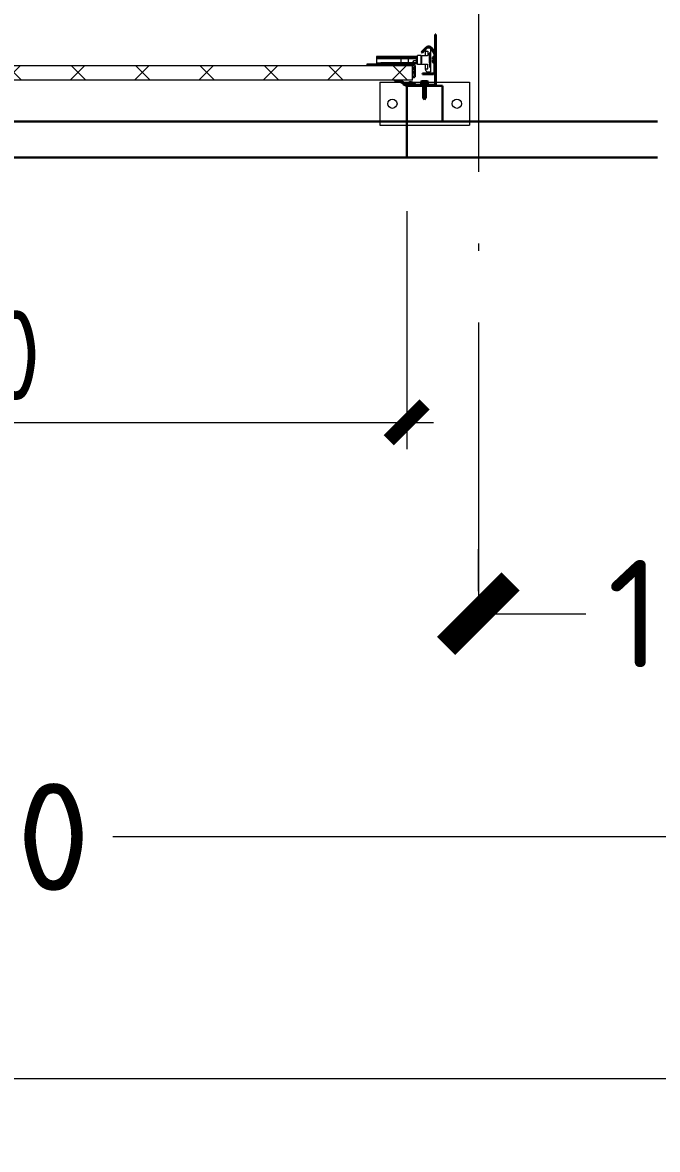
# Model space of a CAD drawing. Extents: x -965262 to 1142518, y -357520 to 71675.
# Drawn here: x -833224 to -831452, y -355425 to -352281 of the extents above; entities that cross this region are included whole.
import ezdxf

# ---------------------------------------------------------------- set-up
doc = ezdxf.new("R2010")
doc.units = 0
doc.header["$LTSCALE"] = 10
doc.linetypes.add('DOTE', pattern=[2.42, 2, -0.2, 0.02, -0.2])
doc.layers.get('0').update_dxf_attribs({"linetype": 'CONTINUOUS', "lineweight": 30})
doc.layers.get('Defpoints').update_dxf_attribs({"linetype": 'CONTINUOUS'})
doc.layers.add('DOTE', color=7, linetype='DOTE', lineweight=9)
doc.styles.get("Standard").update_dxf_attribs({"font": 'isocpeur.ttf', "height": 300})
doc.styles.add('ГОСТ 2м', font='isocpeur.ttf', dxfattribs={"width": 0.8, "height": 250})
doc.dimstyles.get("Standard").update_dxf_attribs({"dimscale": 100, "dimtxt": 300, "dimasz": 1.8, "dimexe": 1.8, "dimexo": 0.625, "dimgap": 0.9, "dimtad": 0, "dimdec": 0, "dimzin": 0, "dimdsep": 46, "dimtxsty": 'Standard', "dimblk": 'ARCHTICK', "dimcen": 0.9, "dimclrd": 256, "dimclre": 256, "dimclrt": 256, "dimadec": 0, "dimazin": 0, "dimtfac": 1, "dimtdec": 0, "dimtofl": 0, "dimtmove": 0, "dimatfit": 3, "dimfxl": 1, "dimtolj": 1, "dimtzin": 0, "dimlwd": 15, "dimlwe": 15, "dimarcsym": 0})
doc.dimstyles.new('ГОСТ 2м', dxfattribs={"dimtxt": 250, "dimasz": 100, "dimexe": 75, "dimexo": 150, "dimgap": 62.5, "dimtad": 1, "dimdec": 0, "dimtxsty": 'ГОСТ 2м', "dimblk": 'ARCHTICK', "dimcen": 150, "dimdle": 75, "dimclrd": 256, "dimclre": 256, "dimclrt": 256, "dimadec": 0, "dimazin": 0, "dimtfac": 1, "dimtdec": 0, "dimtmove": 0, "dimatfit": 3, "dimldrblk": 'OBLIQUE', "dimfxl": 1, "dimlwd": 15, "dimlwe": 15, "dimarcsym": 0})

# ---------------------------------------------------------------- blocks, each defined once
blk = doc.blocks.new('EC3')
at = {"lineweight": 15}
for p, q in [((67649, 6194), (67649, 4528)), ((68449, 6194), (67649, 6194)), ((68449, 6194), (68449, 4528)), ((68449, 4528), (67649, 4528))]:
    blk.add_line(p, q, dxfattribs=at)
for p, q in [((68382, 5694), (67715, 5694)), ((67715, 5694), (67715, 5028)), ((68382, 5694), (68382, 5028)), ((68382, 5028), (67715, 5028))]:
    blk.add_line(p, q)
for centre in [(68049, 5961), (68049, 4761)]:
    blk.add_circle(centre, 86.7, dxfattribs=at)
blk = doc.blocks.new('anchor.bolt')
for p, q in [((-0.07, 0), (-0.07, -0.721)), ((0.07, 0), (0.07, -0.058)), ((-0.098, -0.039), (-0.07, -0.031)), ((-0.098, -0.039), (0.094, -0.061)), ((0.07, -0.074), (-0.098, -0.039)), ((-0.098, -0.11), (-0.07, -0.101)), ((-0.098, -0.11), (0.094, -0.131)), ((0.07, -0.144), (-0.098, -0.11)), ((-0.098, -0.18), (-0.07, -0.171)), ((-0.098, -0.18), (0.094, -0.201)), ((0.07, -0.214), (-0.098, -0.18)), ((-0.098, -0.25), (-0.07, -0.242)), ((-0.098, -0.25), (0.094, -0.272)), ((0.07, -0.285), (-0.098, -0.25)), ((-0.098, -0.317), (-0.07, -0.309)), ((-0.098, -0.317), (0.094, -0.339)), ((0.07, -0.351), (-0.098, -0.317)), ((-0.098, -0.387), (-0.07, -0.379)), ((-0.098, -0.387), (0.094, -0.409)), ((0.07, -0.422), (-0.098, -0.387)), ((-0.098, -0.458), (-0.07, -0.449)), ((-0.098, -0.458), (0.094, -0.479)), ((0.07, -0.492), (-0.098, -0.458)), ((-0.098, -0.528), (-0.07, -0.52)), ((-0.098, -0.528), (0.094, -0.549)), ((0.07, -0.562), (-0.098, -0.528)), ((-0.087, -0.597), (-0.07, -0.594)), ((-0.087, -0.597), (0.088, -0.62)), ((0.07, -0.63), (-0.087, -0.597)), ((0.07, -0.056), (0.094, -0.061)), ((0.094, -0.061), (0.07, -0.074)), ((0.07, -0.074), (0.07, -0.128)), ((0.07, -0.127), (0.094, -0.131)), ((0.094, -0.131), (0.07, -0.144)), ((0.07, -0.144), (0.07, -0.199)), ((0.07, -0.197), (0.094, -0.201)), ((0.094, -0.201), (0.07, -0.214)), ((0.07, -0.214), (0.07, -0.269)), ((0.07, -0.267), (0.094, -0.272)), ((0.094, -0.272), (0.07, -0.285)), ((0.07, -0.281), (0.07, -0.336)), ((0.07, -0.334), (0.094, -0.339)), ((0.094, -0.339), (0.07, -0.351)), ((0.07, -0.351), (0.07, -0.406)), ((0.07, -0.404), (0.094, -0.409)), ((0.094, -0.409), (0.07, -0.422)), ((0.07, -0.422), (0.07, -0.476)), ((0.07, -0.475), (0.094, -0.479)), ((0.094, -0.479), (0.07, -0.492)), ((0.07, -0.492), (0.07, -0.547)), ((0.07, -0.545), (0.094, -0.549)), ((0.094, -0.549), (0.07, -0.562)), ((0.07, -0.562), (0.07, -0.617)), ((0.07, -0.617), (0.088, -0.62)), ((-0.07, -0.721), (0, -0.802)), ((-0.041, -0.624), (-0.062, -0.631)), ((-0.06, -0.638), (-0.062, -0.631)), ((-0.058, -0.728), (-0.06, -0.638)), ((0, -0.792), (-0.058, -0.728)), ((-0.008, -0.627), (-0.041, -0.624)), ((-0.032, -0.625), (0.004, -0.786)), ((-0.028, -0.626), (0.008, -0.78)), ((-0.018, -0.626), (0.014, -0.77)), ((-0.01, -0.627), (0.02, -0.76)), ((0.032, -0.691), (-0.008, -0.627)), ((0, -0.802), (0.07, -0.72)), ((0, -0.792), (0.033, -0.741)), ((0.001, -0.642), (0.026, -0.751)), ((0.012, -0.657), (0.031, -0.743)), ((0.033, -0.741), (0.032, -0.691)), ((0.088, -0.62), (0.07, -0.63)), ((0.07, -0.63), (0.07, -0.72))]:
    blk.add_line(p, q)
blk.add_arc((0.16, -0.639), 0.222, 187.99822, 219.83604)
blk = doc.blocks.new('Крепеж_ворот')
at = {"lineweight": 15}
h = blk.add_hatch(dxfattribs=at)
h.set_pattern_fill('ANSI31', color=256, scale=2, angle=180)
h.set_pattern_definition([(225, (746089.599, 74802.7244), (4.49013, -4.49013), [])])
h.paths.add_polyline_path([(746087.1, 74804.1), (746087.1, 74801.6), (746091.1, 74801.6), (746094.2, 74801.9), (746094.2, 74804.1)], flags=17)
h.paths.add_polyline_path([(746116.4, 74801.6, 0.165118), (746119.9, 74802.8), (746124.2, 74806.1, -0.301689), (746131.4, 74806.6), (746134.8, 74804.7, 0.130081), (746137.5, 74803.9), (746142.2, 74803.9), (746142.2, 74806.4), (746137.5, 74806.4, -0.130081), (746136, 74806.9), (746132.6, 74808.8, 0.301689), (746122.7, 74808.1), (746118.3, 74804.7, -0.165112), (746116.4, 74804.1), (746064.1, 74804.1, -0.414223), (746061, 74807.2), (746061, 74868.5), (746059.4, 74868.5), (746059.4, 74868.8), (746059.4, 74869.5), (746059.4, 74870.5), (746059.4, 74870.7), (746059.4, 74871.7), (746059.4, 74872.2), (746059.4, 74873.2), (746059.4, 74873.9), (746059.4, 74874.7), (746059.4, 74875.6), (746059.4, 74876.1), (746059.4, 74877.1), (746059.4, 74877.4), (746059.4, 74878.3), (746059.4, 74879.1), (746059.4, 74879.4), (746061, 74879.4), (746061, 74944.5), (746058.5, 74944.5), (746058.5, 74807.2, 0.41422), (746064.1, 74801.6)])
h = blk.add_hatch(dxfattribs=at)
h.set_pattern_fill('ANSI31', color=256, scale=2, angle=90)
h.set_pattern_definition([(135, (736343.8085, 75928.334), (-4.490128, -4.490128), [])])
edge = h.paths.add_edge_path()
edge.add_ellipse((746065.1, 74838.4), major_axis=(-1.67, 1.67), ratio=1, start_angle=45, end_angle=135, ccw=False)
edge.add_line((746062.7, 74838.4), (746062.7, 74868.5))
edge.add_line((746062.7, 74868.5), (746061, 74868.5))
edge.add_line((746061, 74868.5), (746061, 74838.4))
edge.add_ellipse((746065.1, 74838.4), major_axis=(-2.89, 2.89), ratio=1, start_angle=45, end_angle=135)
edge.add_line((746065.1, 74834.3), (746096.6, 74834.3))
edge.add_line((746096.6, 74834.3), (746096.6, 74836))
edge.add_line((746096.6, 74836), (746065.1, 74836))
edge = h.paths.add_edge_path()
edge.add_ellipse((746065.1, 74890.2), major_axis=(2.89, 2.89), ratio=1, start_angle=106, end_angle=135)
edge.add_line((746061, 74890.2), (746061, 74879.4))
edge.add_line((746061, 74879.4), (746062.7, 74879.4))
edge.add_line((746062.7, 74879.4), (746062.7, 74890.4))
edge.add_ellipse((746065.1, 74890.2), major_axis=(-1.67, 1.67), ratio=1, start_angle=16, end_angle=45, ccw=False)
edge.add_line((746063, 74891.3), (746069.9, 74903.7))
edge.add_ellipse((746079.1, 74898.6), major_axis=(7.45, 7.45), ratio=1, start_angle=-3, end_angle=106, ccw=False)
edge.add_line((746086.9, 74905.7), (746097.5, 74893.9))
edge.add_line((746097.5, 74893.9), (746098.8, 74895.1))
edge.add_line((746098.8, 74895.1), (746088.2, 74906.8))
edge.add_ellipse((746079.1, 74898.6), major_axis=(8.67, 8.67), ratio=1, start_angle=-3, end_angle=106)
edge.add_line((746068.4, 74904.5), (746061.5, 74892.1))
h = blk.add_hatch(color=256, dxfattribs=at)
h.dxf.hatch_style = 1
h.paths.add_polyline_path([(746145.9, 74808.8), (746142.6, 74809.8, 0.10613), (746142.5, 74809.9), (746136.4, 74809.3, -0.181324), (746135.1, 74809.6, 0.335683), (746120.2, 74809.1, -0.119126), (746118.6, 74808.6, 0.371631), (746118, 74808.1), (746117.9, 74807.6, 0.451909), (746118.5, 74806.9, 0.124341), (746121, 74807.6, -0.343618), (746134.1, 74808.2, 0.181324), (746136.5, 74807.6), (746142.5, 74808.2, -0.110452), (746142.6, 74808.2), (746147.2, 74806.6, -0.710497), (746147.2, 74805.5), (746142.6, 74803.9), (746135.7, 74803.9, -0.178994), (746132.7, 74805, 0.369834), (746129.7, 74805, -0.178993), (746126.6, 74803.9), (746122.2, 74803.9, 0.120709), (746121.9, 74803.8), (746119.7, 74802.7, -0.017147), (746119.4, 74802.4, 0.538795), (746119.6, 74802.2), (746127.3, 74802.2, 0.207608), (746130.7, 74803.7, -0.433918), (746131.6, 74803.7, 0.207608), (746135.1, 74802.2), (746142.5, 74802.2, 0.079707), (746142.6, 74802.2), (746147.7, 74803.9, 0.461502), (746149, 74807.1, -0.250825), (746149.1, 74807.6, -0.128039), (746173.1, 74815.5, 0.416657), (746173.7, 74816.2), (746173.6, 74816.9, 0.409849), (746173, 74817.5, 0.127248)])
for p, q in [((746058.5, 74807.2), (746058.5, 74944.5)), ((746058.5, 74944.5), (746061, 74944.5)), ((746061, 74879.4), (746061, 74944.5)), ((746068.4, 74904.5), (746061.5, 74892.1)), ((746069.9, 74903.7), (746063, 74891.3)), ((746086.9, 74905.7), (746097.5, 74893.9)), ((746088.2, 74906.8), (746098.8, 74895.1)), ((746097.5, 74893.9), (746098.8, 74895.1)), ((746059.4, 74879.4), (746062.7, 74879.4)), ((746059.4, 74868.5), (746059.4, 74879.4)), ((746059.4, 74868.5), (746062.7, 74868.5)), ((746061, 74879.4), (746061, 74890.2)), ((746061, 74807.2), (746061, 74868.5)), ((746061, 74838.4), (746061, 74868.5)), ((746062.7, 74838.4), (746062.7, 74890.2)), ((746063.6, 74883), (746062.7, 74883)), ((746063.6, 74864.9), (746062.7, 74864.9)), ((746063.6, 74883), (746063.6, 74873.9)), ((746067.2, 74880.2), (746063.6, 74883)), ((746063.6, 74873.9), (746063.6, 74864.9)), ((746067.2, 74867.6), (746063.6, 74864.9)), ((746064.1, 74875.1), (746064.1, 74872.8)), ((746067.2, 74880.2), (746067.2, 74875.1)), ((746067.2, 74872.8), (746067.2, 74867.6)), ((746096.6, 74836), (746065.1, 74836)), ((746096.6, 74834.3), (746065.1, 74834.3)), ((746096.6, 74834.3), (746096.6, 74836)), ((746064.1, 74804.1), (746116.4, 74804.1)), ((746064.1, 74801.6), (746116.4, 74801.6)), ((746079, 74805.9), (746102.4, 74805.9)), ((746079, 74805.9), (746079, 74804.1)), ((746079, 74804.1), (746102.4, 74804.1)), ((746082.5, 74814.1), (746081.2, 74813.3)), ((746081.2, 74813.3), (746081.2, 74805.9)), ((746098.9, 74814.1), (746082.5, 74814.1)), ((746085.9, 74813.3), (746085.9, 74805.9)), ((746095.4, 74813.3), (746095.4, 74805.9)), ((746098.9, 74814.1), (746100.1, 74813.3)), ((746100.1, 74813.3), (746100.1, 74805.9)), ((746102.4, 74805.9), (746102.4, 74804.1)), ((746118.3, 74804.7), (746122.7, 74808.1)), ((746119.9, 74802.8), (746124.2, 74806.1)), ((746134.8, 74804.7), (746131.4, 74806.6)), ((746136, 74806.9), (746132.6, 74808.8)), ((746142.2, 74806.4), (746137.5, 74806.4)), ((746137.5, 74803.9), (746142.2, 74803.9)), ((746142.2, 74806.4), (746142.2, 74803.9)), ((746142.2, 74803.9), (746142.2, 74806.4)), ((746142.6, 74803.9), (746147.2, 74805.5)), ((746142.6, 74802.2), (746147.7, 74803.9)), ((746173.6, 74816.9), (746173.7, 74816.2))]:
    blk.add_line(p, q)
for p, q in [((746073.1, 74841.7), (746073.1, 74905.2)), ((746073.1, 74895.8), (746076.7, 74892.3)), ((746081.4, 74897.6), (746081.4, 74886.4)), ((746087.4, 74898), (746081.7, 74897.9)), ((746087.4, 74899.5), (746087.4, 74898)), ((746087.4, 74885.6), (746087.4, 74898)), ((746061, 74879.4), (746061, 74881.3)), ((746061, 74833.9), (746061, 74868.5)), ((746062.7, 74883), (746062.7, 74873.9)), ((746062.7, 74873.9), (746062.7, 74864.9)), ((746074.3, 74885.9), (746074.3, 74861)), ((746074.3, 74879.9), (746075.7, 74879.9)), ((746074.3, 74867), (746075.7, 74867)), ((746076.9, 74873.4), (746075.7, 74879.9)), ((746075.7, 74879.9), (746075.7, 74867)), ((746076.9, 74873.4), (746075.7, 74867)), ((746076, 74885.9), (746076, 74882.6)), ((746076, 74864.3), (746076, 74861)), ((746076.2, 74882.6), (746076.2, 74885.6)), ((746076.2, 74885.6), (746076.8, 74885.6)), ((746076.2, 74864.3), (746076.2, 74882.6)), ((746076.2, 74864.3), (746076.2, 74861.3)), ((746076.2, 74861.3), (746076.8, 74861.3)), ((746076.8, 74885.6), (746076.8, 74892)), ((746076.8, 74861.3), (746076.8, 74854.9)), ((746082.1, 74885.6), (746087.4, 74885.6)), ((746082.1, 74861.3), (746087.4, 74861.3)), ((746087.4, 74885.6), (746098.3, 74885.6)), ((746087.4, 74848.7), (746087.4, 74861.3)), ((746087.4, 74861.3), (746098.3, 74861.3)), ((746098.7, 74885.2), (746098.7, 74882.6)), ((746098.7, 74882.6), (746098.7, 74864.3)), ((746098.7, 74881.6), (746099.8, 74881.6)), ((746098.7, 74865.3), (746099.8, 74865.3)), ((746098.7, 74861.6), (746098.7, 74864.3)), ((746099.8, 74861.2), (746099.8, 74885.7)), ((746099.8, 74885.7), (746110.3, 74885.7)), ((746099.8, 74861.2), (746110.3, 74861.2)), ((746110.3, 74861.2), (746110.3, 74885.7)), ((746110.3, 74881.5), (746224.7, 74881.5)), ((746110.3, 74865.4), (746212.5, 74865.4)), ((746113.8, 74877.2), (746224.7, 74877.2)), ((746250.5, 74858.8), (746250.5, 74862.8)), ((746073.1, 74851), (746076.7, 74854.6)), ((746081.4, 74849.3), (746081.4, 74860.5)), ((746087.4, 74848.8), (746081.7, 74848.9)), ((746087.4, 74847.4), (746087.4, 74848.8))]:
    blk.add_line(p, q, dxfattribs=at)
at = {"lineweight": 15, "ltscale": 0.5}
for p, q in [((746076, 74885.9), (746074.3, 74885.9)), ((746076, 74861), (746074.3, 74861))]:
    blk.add_line(p, q, dxfattribs=at)
at = {"lineweight": 15, "extrusion": (-1.7375e-14, 1, 0)}
for p, q in [((746112.7, 74883.6), (746224.7, 74883.6)), ((746112.7, 74863.2), (746112.7, 74883.6)), ((746112.7, 74863.2), (746135.6, 74863.2)), ((746122.6, 74863.2), (746122.6, 74862.8)), ((746250.5, 74862.8), (746122.6, 74862.8)), ((746135.6, 74881.9), (746156.6, 74881.9)), ((746135.6, 74863.2), (746135.6, 74881.9)), ((746156.6, 74881.9), (746156.6, 74863.2)), ((746156.6, 74863.2), (746212.5, 74863.2)), ((746116.7, 74856.9), (746116.7, 74828.9)), ((746120.8, 74856.9), (746120.8, 74828.9)), ((746250.5, 74858.8), (746122.6, 74858.8)), ((746123.8, 74840), (746123.8, 74848.8)), ((746117.3, 74826.3), (746119, 74822.8)), ((746119, 74822.8), (746122.6, 74824.6)), ((746122.6, 74824.6), (746120.9, 74828))]:
    blk.add_line(p, q, dxfattribs=at)
at = {"lineweight": 15, "ltscale": 0.5, "extrusion": (-1.7375e-14, 1, 0)}
for p, q in [((746112.7, 74879.5), (746224.7, 74879.5)), ((746135.6, 74865.8), (746112.7, 74865.8)), ((746114.9, 74871.2), (746120.4, 74871.2)), ((746122.6, 74868.9), (746122.6, 74863.2)), ((746122.6, 74862.8), (746122.6, 74858.8)), ((746139.7, 74862.8), (746139.7, 74858.8)), ((746152.5, 74862.8), (746152.5, 74858.8)), ((746212.5, 74865.8), (746156.6, 74865.8)), ((746173.5, 74862.8), (746173.5, 74858.8)), ((746120.8, 74856.9), (746116.7, 74856.9)), ((746117.2, 74851.9), (746116.7, 74853.9)), ((746120.8, 74840.1), (746116.7, 74840.1)), ((746117.2, 74836.9), (746116.7, 74835)), ((746119.8, 74839), (746119.8, 74849.8)), ((746123.8, 74847.8), (746119.8, 74847.8)), ((746123.8, 74841), (746119.8, 74841)), ((746120.8, 74829.2), (746116.7, 74829.2))]:
    blk.add_line(p, q, dxfattribs=at)
at = {"lineweight": 15, "extrusion": (-2.77556e-16, -1, 0)}
for p, q in [((746224.7, 74865.6), (746113.8, 74865.6)), ((746128, 74865.6), (746128, 74863.3)), ((746137.6, 74865.6), (746137.6, 74863.3)), ((746164.4, 74865.6), (746164.4, 74863.3)), ((746174, 74865.6), (746174, 74863.3)), ((746200.8, 74865.6), (746200.8, 74863.3)), ((746210.4, 74865.6), (746210.4, 74863.3)), ((746224.7, 74883.6), (746224.7, 74863.3))]:
    blk.add_line(p, q, dxfattribs=at)
at = {"extrusion": (-1, -4.26669e-14, 0)}
for p, q in [((746117.9, 74807.6), (746118, 74808.1)), ((746136.4, 74809.3), (746142.5, 74809.9)), ((746142.5, 74808.2), (746136.5, 74807.6)), ((746142.6, 74809.8), (746145.9, 74808.8)), ((746147.2, 74806.6), (746142.6, 74808.2))]:
    blk.add_line(p, q, dxfattribs=at)
at = {"extrusion": (-1, -4.2422e-14, 1.22461e-16)}
for p, q in [((746119.5, 74802.5), (746121.9, 74803.8)), ((746127.3, 74802.2), (746119.6, 74802.2)), ((746122.2, 74803.9), (746126.6, 74803.9)), ((746142.5, 74802.2), (746135.1, 74802.2)), ((746135.7, 74803.9), (746142.5, 74803.9))]:
    blk.add_line(p, q, dxfattribs=at)
at = {"lineweight": 15}
for centre, radius, start, end in [((746079.1, 74899.5), 8.28, 0, 136.0097), ((746081.8, 74897.6), 0.375, 91, 180), ((746077, 74882.6), 0.956, 180, 270), ((746077, 74864.3), 0.956, 90, 180), ((746077, 74882.6), 0.75, 180, 270), ((746077, 74864.3), 0.75, 90, 180), ((746076.4, 74892), 0.375, 0, 45), ((746082.1, 74886.4), 0.75, 180, 270), ((746082.1, 74860.5), 0.75, 90, 180), ((746098.3, 74885.2), 0.375, 0, 90), ((746098.3, 74861.6), 0.375, 270, 0), ((746122.6, 74856.9), 5.92, 90, 180), ((746079.1, 74847.4), 8.28, 223.9903, 0), ((746076.4, 74854.9), 0.375, 315, 0), ((746081.8, 74849.3), 0.375, 180, 269), ((746122.6, 74856.9), 1.87, 90, 180), ((746128.6, 74855.4), 8.15, 194.9986, 233.9214), ((746128.6, 74833.4), 8.15, 126.0786, 165.0014), ((746122.6, 74828.9), 5.92, 180, 199.6464), ((746122.6, 74828.9), 1.87, 180, 185.5313)]:
    blk.add_arc(centre, radius, start, end, dxfattribs=at)
at = {"lineweight": 15, "ltscale": 0.5}
for centre, radius, start, end in [((746119.4, 74852.5), 2.25, 195, 270), ((746119.4, 74836.4), 2.25, 90, 165), ((746119.4, 74849.8), 0.375, 0, 90), ((746119.4, 74839), 0.375, 270, 0)]:
    blk.add_arc(centre, radius, start, end, dxfattribs=at)
for centre, radius, start, end in [((746064.1, 74807.2), 5.62, 180, 270), ((746064.1, 74807.2), 3.11, 180, 270), ((746082.1, 74803.7), 10.4, 68.2753, 87.8782), ((746090.7, 74797.9), 16.2, 73.306, 107.292), ((746099.2, 74803.7), 10.4, 92.1218, 111.7247), ((746116.4, 74807.2), 3.11, 270, 307.5043), ((746116.4, 74807.2), 5.62, 270, 307.5043), ((746118.5, 74807.5), 0.586, 173.2711, 270.547), ((746118.6, 74808), 0.586, 91.7247, 173.2711), ((746118.5, 74812.1), 5.21, 270.547, 298.8983), ((746118.4, 74812.1), 3.52, 271.7247, 298.8983), ((746128, 74799.4), 12.4, 54.8903, 129.1143), ((746128, 74799.4), 10.7, 54.8903, 130.7448), ((746128.2, 74801), 8.97, 60.3534, 127.5043), ((746128.2, 74801), 8.97, 60.3534, 127.5043), ((746128.2, 74801), 8.97, 60.3534, 127.5043), ((746128.2, 74801), 6.46, 60.3534, 127.5043), ((746136.2, 74811.1), 3.54, 234.8903, 276), ((746137.5, 74809.6), 5.62, 240.3534, 270), ((746136.2, 74811.1), 1.86, 234.8903, 276), ((746137.5, 74809.6), 3.11, 240.3534, 270), ((746142.5, 74809.6), 0.292, 71.7675, 96), ((746142.5, 74807.9), 0.292, 70.7873, 96), ((746176.2, 74760.8), 56.8, 93.2805, 122.2878), ((746147, 74806), 0.562, 289.2127, 70.7873), ((746147, 74806), 2.25, 288.2291, 27.3228), ((746149.6, 74807.3), 0.586, 151, 207.3228), ((746176.3, 74765.4), 50.3, 93.6593, 122.8448), ((746173, 74816.9), 0.6, 4.1357, 93.2805), ((746173.1, 74816.1), 0.6, 273.6593, 4.1357)]:
    blk.add_arc(centre, radius, start, end)
at = {"extrusion": (-1.22461e-16, -5.20252e-30, -1)}
for centre, radius, start, end in [((-746119.6, 74802.4), 0.187, 270, 62.4687), ((-746122.2, 74803.3), 0.586, 62.4687, 90), ((-746126.6, 74808.6), 4.69, 229.4077, 270), ((-746127.3, 74806.9), 4.69, 223.0863, 270), ((-746131.2, 74803.2), 2.32, 49.4077, 130.5923), ((-746131.2, 74803.2), 0.637, 43.0863, 136.9137), ((-746135.1, 74806.9), 4.69, 270, 316.9137), ((-746135.7, 74808.6), 4.69, 270, 310.5923), ((-746142.5, 74804.2), 0.292, 250.7873, 270), ((-746142.5, 74802.5), 0.292, 251.7709, 270)]:
    blk.add_arc(centre, radius, start, end, dxfattribs=at)
at = {"extrusion": (0, 0, -1)}
for centre, major_axis, start_param, end_param in [((746079.1, 74898.6), (8.67, 8.67), 4.433136, 6.335545), ((746079.1, 74898.6), (7.45, 7.45), 4.433136, 6.335545), ((746065.1, 74890.2), (2.89, 2.89), 3.926991, 4.433136), ((746065.1, 74890.2), (-1.67, 1.67), 5.497787, 6.003933), ((746065.1, 74838.4), (-2.89, 2.89), 3.926991, 5.497787), ((746065.1, 74838.4), (-1.67, 1.67), 3.926991, 5.497787)]:
    blk.add_ellipse(centre, major_axis=major_axis, ratio=1, start_param=start_param, end_param=end_param, dxfattribs=at)
for points in [[(746067.2, 74875.1), (746065.9, 74875.1), (746064.1, 74875.1)], [(746064.1, 74872.8), (746065.9, 74872.8), (746067.2, 74872.8)]]:
    blk.add_rational_spline(points, [1, 1.01284142743, 1], degree=2)
at = {"lineweight": 15, "ltscale": 0.5}
for points, knots in [([(746114.9, 74871.2), (746114.7, 74871.2), (746114.4, 74871.2), (746113.8, 74871.5), (746113.6, 74871.6), (746113.2, 74872), (746113, 74872.3), (746112.8, 74872.8), (746112.7, 74873.1), (746112.7, 74873.4)], [0.37141352, 0.37141352, 0.37141352, 0.37141352, 0.39402571, 0.39402571, 0.41663789, 0.41663789, 0.43959523, 0.43959523, 0.46255257, 0.46255257, 0.46255257, 0.46255257]), ([(746122.6, 74868.9), (746122.6, 74869.2), (746122.6, 74869.5), (746122.3, 74870.1), (746122.2, 74870.3), (746121.8, 74870.7), (746121.5, 74870.9), (746121, 74871.1), (746120.7, 74871.2), (746120.4, 74871.2)], [0.28027447, 0.28027447, 0.28027447, 0.28027447, 0.30323181, 0.30323181, 0.32618916, 0.32618916, 0.34880134, 0.34880134, 0.37141352, 0.37141352, 0.37141352, 0.37141352])]:
    blk.add_open_spline(points, degree=3, knots=knots, dxfattribs=at)
at = {"lineweight": 15}
for points in [[(746117.1, 74826.9), (746117.1, 74826.7), (746117.2, 74826.5), (746117.3, 74826.3)], [(746120.9, 74828), (746120.9, 74828.2), (746120.8, 74828.5), (746120.8, 74828.7)]]:
    blk.add_open_spline(points, degree=3, dxfattribs=at)
at = {"xscale": -50.80000000000001, "yscale": 50.80000000000001, "zscale": 50.80000000000001}
blk.add_blockref('anchor.bolt', (746090.7, 74804.1), dxfattribs=at)
blk = doc.blocks.new('_ArchTick')
at = {"color": 0, "linetype": 'ByBlock', "lineweight": 0, "const_width": 0.4}
blk.add_lwpolyline([(-0.5, -0.5), (0.5, 0.5)], dxfattribs=at)
blk = doc.blocks.new('*D2672')
at = {"lineweight": 15, "transparency": 16777216}
for p, q in [((-831952, -353867.4), (-831952, -353749.9)), ((-830452, -353867.4), (-830452, -353749.9)), ((-831952, -353929.9), (-831652, -353929.9)), ((-830452, -353929.9), (-830752, -353929.9))]:
    blk.add_line(p, q, dxfattribs=at)
at = {"layer": 'Defpoints', "color": 0, "lineweight": 30, "transparency": 16777216}
for p in [(-831952, -353929.9, -1451.3), (-830452, -353929.9), (-830452, -353929.9)]:
    blk.add_point(p, dxfattribs=at)
at = {"lineweight": 15, "transparency": 16777216, "xscale": 180, "yscale": 180, "zscale": 180, "rotation": 180}
blk.add_blockref('_ArchTick', (-831952, -353929.9), dxfattribs=at)
at = {"lineweight": 15, "transparency": 16777216, "xscale": 180, "yscale": 180, "zscale": 180}
blk.add_blockref('_ArchTick', (-830452, -353929.9), dxfattribs=at)
at = {"lineweight": 15, "transparency": 16777216, "insert": (-831202, -353929.9), "char_height": 300, "attachment_point": 5}
blk.add_mtext('\\A1;1500', dxfattribs=at)
blk = doc.blocks.new('*D2685')
at = {"lineweight": 15, "transparency": 16777216}
for p, q in [((-836452, -354490.1), (-836452, -354372.6)), ((-830452, -354490.1), (-830452, -354372.6)), ((-836452, -354552.6), (-833932, -354552.6)), ((-830452, -354552.6), (-832972, -354552.6))]:
    blk.add_line(p, q, dxfattribs=at)
at = {"layer": 'Defpoints', "color": 0, "lineweight": 30, "transparency": 16777216}
for p in [(-836452, -354552.6), (-836452, -354552.6), (-830452, -354552.6)]:
    blk.add_point(p, dxfattribs=at)
at = {"lineweight": 15, "transparency": 16777216, "xscale": 180, "yscale": 180, "zscale": 180, "rotation": 180}
blk.add_blockref('_ArchTick', (-836452, -354552.6), dxfattribs=at)
at = {"lineweight": 15, "transparency": 16777216, "xscale": 180, "yscale": 180, "zscale": 180}
blk.add_blockref('_ArchTick', (-830452, -354552.6), dxfattribs=at)
at = {"lineweight": 15, "transparency": 16777216, "insert": (-833452, -354552.6), "char_height": 300, "attachment_point": 5}
blk.add_mtext('\\A1;6000', dxfattribs=at)
blk = doc.blocks.new('*D2688')
at = {"lineweight": 15, "transparency": 16777216}
for p, q in [((-848452, -355165.3), (-848452, -355047.8)), ((-830452, -355165.3), (-830452, -355047.8)), ((-848452, -355227.8), (-840007, -355227.8)), ((-830452, -355227.8), (-838897, -355227.8))]:
    blk.add_line(p, q, dxfattribs=at)
at = {"layer": 'Defpoints', "color": 0, "lineweight": 30, "transparency": 16777216}
for p in [(-848452, -355227.8), (-830452, -355227.8), (-830452, -355227.8)]:
    blk.add_point(p, dxfattribs=at)
at = {"lineweight": 15, "transparency": 16777216, "xscale": 180, "yscale": 180, "zscale": 180, "rotation": 180}
blk.add_blockref('_ArchTick', (-848452, -355227.8), dxfattribs=at)
at = {"lineweight": 15, "transparency": 16777216, "xscale": 180, "yscale": 180, "zscale": 180}
blk.add_blockref('_ArchTick', (-830452, -355227.8), dxfattribs=at)
at = {"lineweight": 15, "transparency": 16777216, "insert": (-839452, -355227.8), "char_height": 300, "attachment_point": 5}
blk.add_mtext('\\A1;18000', dxfattribs=at)
blk = doc.blocks.new('*D2711')
at = {"lineweight": 15, "transparency": 16777216}
for p, q in [((-834752, -352807), (-834752, -353471)), ((-832152, -352807), (-832152, -353471)), ((-834827, -353396), (-832077, -353396))]:
    blk.add_line(p, q, dxfattribs=at)
at = {"layer": 'Defpoints', "color": 0, "lineweight": 30, "transparency": 16777216}
for p in [(-834752, -352657, 1808.5), (-832152, -352657, 1808.5), (-832152, -353396)]:
    blk.add_point(p, dxfattribs=at)
at = {"lineweight": 15, "transparency": 16777216, "xscale": 100, "yscale": 100, "zscale": 100, "rotation": 180}
blk.add_blockref('_ArchTick', (-834752, -353396), dxfattribs=at)
at = {"lineweight": 15, "transparency": 16777216, "xscale": 100, "yscale": 100, "zscale": 100}
blk.add_blockref('_ArchTick', (-832152, -353396), dxfattribs=at)
at = {"lineweight": 30, "transparency": 16777216, "insert": (-833452, -353208.5), "char_height": 250, "attachment_point": 5, "style": 'ГОСТ 2м'}
blk.add_mtext('2600', dxfattribs=at)
blk = doc.blocks.new('_Oblique')
at = {"color": 0, "linetype": 'ByBlock', "lineweight": -2}
blk.add_line((-0.5, -0.5), (0.5, 0.5), dxfattribs=at)

msp = doc.modelspace()

# ---------------------------------------------------------------- hatches: boundary and pattern name
at = {"lineweight": 15}
h = msp.add_hatch(dxfattribs=at)
h.set_pattern_fill('ANSI37', color=256, scale=40, angle=90)
h.set_pattern_definition([(135, (-1765579.33, -506520.63), (-89.802561, -89.802561), []), (225, (-1765579.33, -506520.63), (89.802561, -89.802561), [])])
h.paths.add_polyline_path([(-832135.6, -352401.1), (-834768.4, -352401.1), (-834768.4, -352441.1), (-832135.6, -352441.1)])

# ---------------------------------------------------------------- linework, layer by layer
for p, q in [((-832135.6, -352401.1, 1808.5), (-834768.4, -352401.1, 1808.5)), ((-832135.6, -352441.1, 1808.5), (-832135.6, -352401.1, 1808.5)), ((-832135.6, -352441.1, 1808.5), (-834768.4, -352441.1, 1808.5)), ((-832152, -352557, 1808.5), (-834752, -352557, 1808.5))]:
    msp.add_line(p, q, dxfattribs=at)
at = {"ltscale": 200}
for p, q in [((-831452, -352557), (-832152, -352557, 1808.5)), ((-831452, -352657, 0), (-832152, -352657, 1808.5))]:
    msp.add_line(p, q, dxfattribs=at)
msp.add_line((-832152, -352557, 1808.5), (-832152, -352657, 1808.5))
at = {"color": 3, "lineweight": 30, "elevation": 1808.5}
msp.add_lwpolyline([(-834752, -352657), (-832152, -352657), (-832152, -352557), (-834752, -352557)], close=True, dxfattribs=at)
for points in [[(-832078.9, -352383.5, -4711.1), (-832077.6, -352383.5, -4711.1), (-832075.8, -352383.5, -4711.1)], [(-832078.9, -352383.5, -4711.1), (-832077.6, -352383.5, -4711.1), (-832075.8, -352383.5, -4711.1)], [(-832078.9, -352383.5, -4711.1), (-832077.6, -352383.5, -4711.1), (-832075.8, -352383.5, -4711.1)], [(-832078.9, -352383.5, -4711.1), (-832077.6, -352383.5, -4711.1), (-832075.8, -352383.5, -4711.1)], [(-832078.9, -352383.5, -4711.1), (-832077.6, -352383.5, -4711.1), (-832075.8, -352383.5, -4711.1)], [(-832078.9, -352383.5, -4711.1), (-832077.6, -352383.5, -4711.1), (-832075.8, -352383.5, -4711.1)], [(-832078.9, -352383.5, -4711.1), (-832077.6, -352383.5, -4711.1), (-832075.8, -352383.5, -4711.1)], [(-832078.9, -352383.5, -4711.1), (-832077.6, -352383.5, -4711.1), (-832075.8, -352383.5, -4711.1)], [(-832078.9, -352383.5, -4711.1), (-832077.6, -352383.5, -4711.1), (-832075.8, -352383.5, -4711.1)], [(-832078.9, -352383.5, -4711.1), (-832077.6, -352383.5, -4711.1), (-832075.8, -352383.5, -4711.1)], [(-832078.9, -352383.5, -4711.1), (-832077.6, -352383.5, -4711.1), (-832075.8, -352383.5, -4711.1)], [(-832078.9, -352383.5, -4711.1), (-832077.6, -352383.5, -4711.1), (-832075.8, -352383.5, -4711.1)], [(-832078.9, -352383.5, -4711.1), (-832077.6, -352383.5, -4711.1), (-832075.8, -352383.5, -4711.1)], [(-832078.9, -352383.5, -4711.1), (-832077.6, -352383.5, -4711.1), (-832075.8, -352383.5, -4711.1)], [(-832078.9, -352383.5, -4711.1), (-832077.6, -352383.5, -4711.1), (-832075.8, -352383.5, -4711.1)], [(-832078.9, -352383.5, -4711.1), (-832077.6, -352383.5, -4711.1), (-832075.8, -352383.5, -4711.1)], [(-832078.9, -352383.5, -4711.1), (-832077.6, -352383.5, -4711.1), (-832075.8, -352383.5, -4711.1)], [(-832078.9, -352383.5, -4711.1), (-832077.6, -352383.5, -4711.1), (-832075.8, -352383.5, -4711.1)], [(-832078.9, -352383.5, -4711.1), (-832077.6, -352383.5, -4711.1), (-832075.8, -352383.5, -4711.1)], [(-832078.9, -352383.5, -4711.1), (-832077.6, -352383.5, -4711.1), (-832075.8, -352383.5, -4711.1)], [(-832078.9, -352383.5, -4711.1), (-832077.6, -352383.5, -4711.1), (-832075.8, -352383.5, -4711.1)], [(-832078.9, -352383.5, -4711.1), (-832077.6, -352383.5, -4711.1), (-832075.8, -352383.5, -4711.1)], [(-832078.9, -352383.5, -4711.1), (-832077.6, -352383.5, -4711.1), (-832075.8, -352383.5, -4711.1)], [(-832078.9, -352383.5, -4711.1), (-832077.6, -352383.5, -4711.1), (-832075.8, -352383.5, -4711.1)], [(-832078.9, -352383.5, -4711.1), (-832077.6, -352383.5, -4711.1), (-832075.8, -352383.5, -4711.1)], [(-832078.9, -352383.5, -4711.1), (-832077.6, -352383.5, -4711.1), (-832075.8, -352383.5, -4711.1)], [(-832078.9, -352383.5, -4711.1), (-832077.6, -352383.5, -4711.1), (-832075.8, -352383.5, -4711.1)], [(-832078.9, -352383.5, -4711.1), (-832077.6, -352383.5, -4711.1), (-832075.8, -352383.5, -4711.1)], [(-832078.9, -352383.5, -4711.1), (-832077.6, -352383.5, -4711.1), (-832075.8, -352383.5, -4711.1)], [(-832078.9, -352383.5, -4711.1), (-832077.6, -352383.5, -4711.1), (-832075.8, -352383.5, -4711.1)], [(-832078.9, -352383.5, -4711.1), (-832077.6, -352383.5, -4711.1), (-832075.8, -352383.5, -4711.1)], [(-832078.9, -352383.5, -4711.1), (-832077.6, -352383.5, -4711.1), (-832075.8, -352383.5, -4711.1)], [(-832078.9, -352383.5, -4711.1), (-832077.6, -352383.5, -4711.1), (-832075.8, -352383.5, -4711.1)], [(-832078.9, -352383.5, -4711.1), (-832077.6, -352383.5, -4711.1), (-832075.8, -352383.5, -4711.1)], [(-832078.9, -352383.5, -4711.1), (-832077.6, -352383.5, -4711.1), (-832075.8, -352383.5, -4711.1)], [(-832078.9, -352383.5, -4711.1), (-832077.6, -352383.5, -4711.1), (-832075.8, -352383.5, -4711.1)], [(-832078.9, -352383.5, -4711.1), (-832077.6, -352383.5, -4711.1), (-832075.8, -352383.5, -4711.1)], [(-832078.9, -352383.5, -4711.1), (-832077.6, -352383.5, -4711.1), (-832075.8, -352383.5, -4711.1)], [(-832078.9, -352383.5, -4711.1), (-832077.6, -352383.5, -4711.1), (-832075.8, -352383.5, -4711.1)], [(-832078.9, -352383.5, -4711.1), (-832077.6, -352383.5, -4711.1), (-832075.8, -352383.5, -4711.1)], [(-832078.9, -352383.5, -4711.1), (-832077.6, -352383.5, -4711.1), (-832075.8, -352383.5, -4711.1)], [(-832078.9, -352383.5, -4711.1), (-832077.6, -352383.5, -4711.1), (-832075.8, -352383.5, -4711.1)], [(-832078.9, -352383.5, -1460.5), (-832077.6, -352383.5, -1460.5), (-832075.8, -352383.5, -1460.5)], [(-832078.9, -352383.5, -1460.5), (-832077.6, -352383.5, -1460.5), (-832075.8, -352383.5, -1460.5)], [(-832078.9, -352383.5, -1460.5), (-832077.6, -352383.5, -1460.5), (-832075.8, -352383.5, -1460.5)], [(-832075.8, -352385.8, -4711.1), (-832077.6, -352385.8, -4711.1), (-832078.9, -352385.8, -4711.1)], [(-832075.8, -352385.8, -4711.1), (-832077.6, -352385.8, -4711.1), (-832078.9, -352385.8, -4711.1)], [(-832075.8, -352385.8, -4711.1), (-832077.6, -352385.8, -4711.1), (-832078.9, -352385.8, -4711.1)], [(-832075.8, -352385.8, -4711.1), (-832077.6, -352385.8, -4711.1), (-832078.9, -352385.8, -4711.1)], [(-832075.8, -352385.8, -4711.1), (-832077.6, -352385.8, -4711.1), (-832078.9, -352385.8, -4711.1)], [(-832075.8, -352385.8, -4711.1), (-832077.6, -352385.8, -4711.1), (-832078.9, -352385.8, -4711.1)], [(-832075.8, -352385.8, -4711.1), (-832077.6, -352385.8, -4711.1), (-832078.9, -352385.8, -4711.1)], [(-832075.8, -352385.8, -4711.1), (-832077.6, -352385.8, -4711.1), (-832078.9, -352385.8, -4711.1)], [(-832075.8, -352385.8, -4711.1), (-832077.6, -352385.8, -4711.1), (-832078.9, -352385.8, -4711.1)], [(-832075.8, -352385.8, -4711.1), (-832077.6, -352385.8, -4711.1), (-832078.9, -352385.8, -4711.1)], [(-832075.8, -352385.8, -4711.1), (-832077.6, -352385.8, -4711.1), (-832078.9, -352385.8, -4711.1)], [(-832075.8, -352385.8, -4711.1), (-832077.6, -352385.8, -4711.1), (-832078.9, -352385.8, -4711.1)], [(-832075.8, -352385.8, -4711.1), (-832077.6, -352385.8, -4711.1), (-832078.9, -352385.8, -4711.1)], [(-832075.8, -352385.8, -4711.1), (-832077.6, -352385.8, -4711.1), (-832078.9, -352385.8, -4711.1)], [(-832075.8, -352385.8, -4711.1), (-832077.6, -352385.8, -4711.1), (-832078.9, -352385.8, -4711.1)], [(-832075.8, -352385.8, -4711.1), (-832077.6, -352385.8, -4711.1), (-832078.9, -352385.8, -4711.1)], [(-832075.8, -352385.8, -4711.1), (-832077.6, -352385.8, -4711.1), (-832078.9, -352385.8, -4711.1)], [(-832075.8, -352385.8, -4711.1), (-832077.6, -352385.8, -4711.1), (-832078.9, -352385.8, -4711.1)], [(-832075.8, -352385.8, -4711.1), (-832077.6, -352385.8, -4711.1), (-832078.9, -352385.8, -4711.1)], [(-832075.8, -352385.8, -4711.1), (-832077.6, -352385.8, -4711.1), (-832078.9, -352385.8, -4711.1)], [(-832075.8, -352385.8, -4711.1), (-832077.6, -352385.8, -4711.1), (-832078.9, -352385.8, -4711.1)], [(-832075.8, -352385.8, -4711.1), (-832077.6, -352385.8, -4711.1), (-832078.9, -352385.8, -4711.1)], [(-832075.8, -352385.8, -4711.1), (-832077.6, -352385.8, -4711.1), (-832078.9, -352385.8, -4711.1)], [(-832075.8, -352385.8, -4711.1), (-832077.6, -352385.8, -4711.1), (-832078.9, -352385.8, -4711.1)], [(-832075.8, -352385.8, -4711.1), (-832077.6, -352385.8, -4711.1), (-832078.9, -352385.8, -4711.1)], [(-832075.8, -352385.8, -4711.1), (-832077.6, -352385.8, -4711.1), (-832078.9, -352385.8, -4711.1)], [(-832075.8, -352385.8, -4711.1), (-832077.6, -352385.8, -4711.1), (-832078.9, -352385.8, -4711.1)], [(-832075.8, -352385.8, -4711.1), (-832077.6, -352385.8, -4711.1), (-832078.9, -352385.8, -4711.1)], [(-832075.8, -352385.8, -4711.1), (-832077.6, -352385.8, -4711.1), (-832078.9, -352385.8, -4711.1)], [(-832075.8, -352385.8, -4711.1), (-832077.6, -352385.8, -4711.1), (-832078.9, -352385.8, -4711.1)], [(-832075.8, -352385.8, -4711.1), (-832077.6, -352385.8, -4711.1), (-832078.9, -352385.8, -4711.1)], [(-832075.8, -352385.8, -4711.1), (-832077.6, -352385.8, -4711.1), (-832078.9, -352385.8, -4711.1)], [(-832075.8, -352385.8, -4711.1), (-832077.6, -352385.8, -4711.1), (-832078.9, -352385.8, -4711.1)], [(-832075.8, -352385.8, -4711.1), (-832077.6, -352385.8, -4711.1), (-832078.9, -352385.8, -4711.1)], [(-832075.8, -352385.8, -4711.1), (-832077.6, -352385.8, -4711.1), (-832078.9, -352385.8, -4711.1)], [(-832075.8, -352385.8, -4711.1), (-832077.6, -352385.8, -4711.1), (-832078.9, -352385.8, -4711.1)], [(-832075.8, -352385.8, -4711.1), (-832077.6, -352385.8, -4711.1), (-832078.9, -352385.8, -4711.1)], [(-832075.8, -352385.8, -4711.1), (-832077.6, -352385.8, -4711.1), (-832078.9, -352385.8, -4711.1)], [(-832075.8, -352385.8, -4711.1), (-832077.6, -352385.8, -4711.1), (-832078.9, -352385.8, -4711.1)], [(-832075.8, -352385.8, -4711.1), (-832077.6, -352385.8, -4711.1), (-832078.9, -352385.8, -4711.1)], [(-832075.8, -352385.8, -4711.1), (-832077.6, -352385.8, -4711.1), (-832078.9, -352385.8, -4711.1)], [(-832075.8, -352385.8, -4711.1), (-832077.6, -352385.8, -4711.1), (-832078.9, -352385.8, -4711.1)], [(-832075.8, -352385.8, -1460.5), (-832077.6, -352385.8, -1460.5), (-832078.9, -352385.8, -1460.5)], [(-832075.8, -352385.8, -1460.5), (-832077.6, -352385.8, -1460.5), (-832078.9, -352385.8, -1460.5)], [(-832075.8, -352385.8, -1460.5), (-832077.6, -352385.8, -1460.5), (-832078.9, -352385.8, -1460.5)]]:
    msp.add_rational_spline(points, [1, 1.01284142743, 1], degree=2)
at = {"layer": 'DOTE', "ltscale": 100, "extrusion": (0, -1, 0)}
msp.add_line((-831952, -316817.4, -1451.3), (-831952, -353929.9), dxfattribs=at)

# ---------------------------------------------------------------- block references
at = {"xscale": -1}
msp.add_blockref('Крепеж_ворот', (-86011.7, -427258.6, 1808.5), dxfattribs=at)
at = {"lineweight": 15, "xscale": 0.1500000000232831, "yscale": 0.1500000000232831, "zscale": 0.1500000000232831, "rotation": 90}
msp.add_blockref('EC3', (-831297.8, -362714.3, 1808.5), dxfattribs=at)

# ---------------------------------------------------------------- dimensions: what is measured, and where the dimension line sits
at = {"lineweight": 30}
dim = msp.add_linear_dim(base=(-832152, -353396), p1=(-834752, -352657, 1808.5), p2=(-832152, -352657, 1808.5), dimstyle='ГОСТ 2м', dxfattribs=at)
dim.commit()
dim.dimension.update_dxf_attribs({"geometry": '*D2711', "text_midpoint": (-833452, -353208.5)})
at = {"lineweight": 15}
for base, p1, p2, picture, middle in [((-830452, -353929.9), (-831952, -353929.9, -1451.3), (-830452, -353929.9), '*D2672', (-831202, -353929.9)), ((-836452, -354552.6), (-830452, -354552.6), (-836452, -354552.6), '*D2685', (-833452, -354552.6)), ((-830452, -355227.8), (-848452, -355227.8), (-830452, -355227.8), '*D2688', (-839452, -355227.8))]:
    dim = msp.add_linear_dim(base=base, p1=p1, p2=p2, dimstyle='Standard', dxfattribs=at)
    dim.commit()
    dim.dimension.update_dxf_attribs({"geometry": picture, "text_midpoint": middle})

doc.saveas('drawing.dxf')
